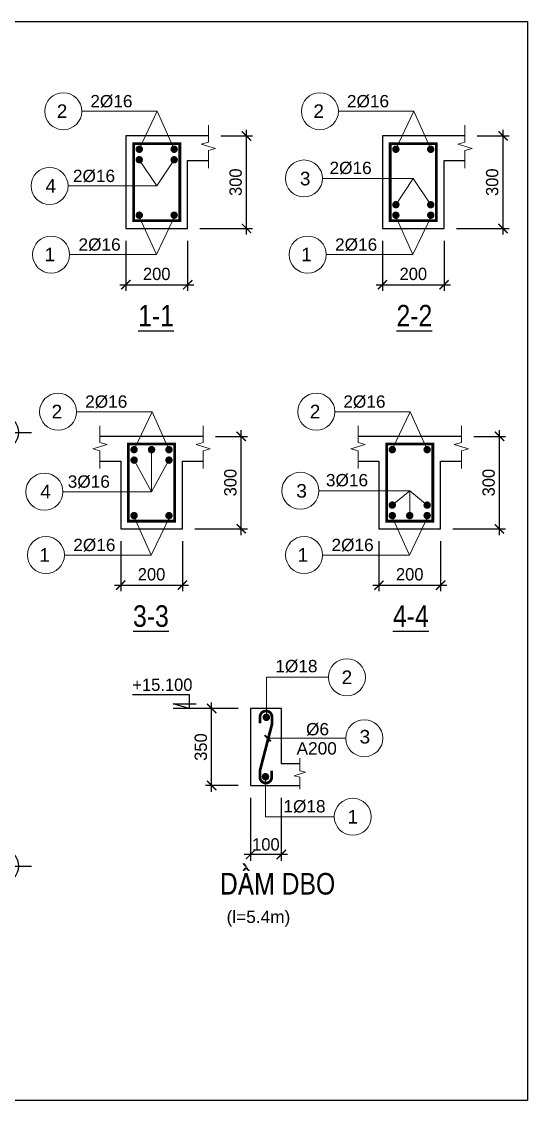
# Model space of a CAD drawing. Header units: millimetres. Extents: x -559287 to -299624, y 2351330 to 2655682.
# Drawn here: x -493174 to -484977, y 2387725 to 2405223 of the extents above; entities that cross this region are included whole.
import ezdxf
from ezdxf.enums import TextEntityAlignment as Align

# ---------------------------------------------------------------- set-up
doc = ezdxf.new("R2010")
doc.units = ezdxf.units.MM
doc.header["$LTSCALE"] = 10
doc.layers.get('0').update_dxf_attribs({"lineweight": 20})
doc.layers.get('Defpoints').update_dxf_attribs({"lineweight": 20})
for name, color, linetype, lineweight in [('Dim', 251, 'Continuous', 15), ('Net manh', 8, 'Continuous', 13), ('Net thay', 4, 'Continuous', 25), ('Text', 54, 'Continuous', 25), ('Thep dai', 2, 'Continuous', 50), ('Thep doc', 140, 'Continuous', 60), ('Tuong', 1, 'Continuous', 30)]:
    doc.layers.add(name, color=color, linetype=linetype, lineweight=lineweight)
doc.layers.add('ththep', color=3, linetype='Continuous')
doc.styles.add('HELVE', font='VHAVAN.TTF', dxfattribs={"height": 800})
doc.styles.add('IN-NHO', font='VHELVEN.TTF', dxfattribs={"height": 200})
doc.styles.add('NGHIA5', font='arial_0.ttf', dxfattribs={"height": 180})
doc.styles.get("Standard").update_dxf_attribs({"font": 'nghia5.shx', "height": 200})
doc.styles.add('STYLE1-S1', font='VHARIALN.TTF')
doc.dimstyles.new('dim20', dxfattribs={"dimscale": 100, "dimtxt": 200, "dimasz": 1.5, "dimexe": 1, "dimexo": 2, "dimgap": 0.75, "dimtad": 1, "dimdec": 0, "dimlfac": 0.2, "dimzin": 0, "dimdsep": 46, "dimtxsty": 'Standard', "dimblk1": 'ARCHTICK', "dimblk2": 'ARCHTICK', "dimsah": 1, "dimcen": 0.09, "dimdle": 1, "dimclrd": 256, "dimclre": 256, "dimclrt": 54, "dimadec": 0, "dimazin": 0, "dimtfac": 1, "dimtdec": 0, "dimtofl": 0, "dimtmove": 2, "dimatfit": 3, "dimfxl": 0, "dimtolj": 1, "dimtzin": 0, "dimarcsym": 0})

# ---------------------------------------------------------------- blocks, each defined once
blk = doc.blocks.new('truc ngang-helve')
for points in [[(0, -4.8), (0, 0)], [(-2.33, -7.13), (-7.13, -7.13)], [(2.33, -7.13), (7.13, -7.13)], [(0, -9.45), (0, -14.26)]]:
    blk.add_lwpolyline(points)
blk.add_circle((0, -7.13), 4)
at = {"style": 'HELVE'}
blk.add_attdef('A', text='', height=4.5, dxfattribs=at).set_placement((0.03, -7.01), align=Align.MIDDLE_CENTER)
blk = doc.blocks.new('_ARCHTICK')
at = {"color": 0, "linetype": 'ByBlock', "const_width": 0.15}
blk.add_lwpolyline([(-0.5, -0.5), (0.5, 0.5)], dxfattribs=at)
blk = doc.blocks.new('*D499')
at = {"layer": 'Defpoints', "color": 0, "transparency": 16777216}
for p in [(-491484, 2401867), (-490484, 2401867), (-490484, 2400954)]:
    blk.add_point(p, dxfattribs=at)
at = {"layer": 'Dim', "lineweight": -2, "transparency": 16777216}
for p, q in [((-491484, 2401667), (-491484, 2400854)), ((-490484, 2401667), (-490484, 2400854)), ((-491584, 2400954), (-490384, 2400954))]:
    blk.add_line(p, q, dxfattribs=at)
at = {"layer": 'Dim', "lineweight": -2, "transparency": 16777216, "xscale": 150, "yscale": 150, "zscale": 150, "rotation": 180}
blk.add_blockref('_ARCHTICK', (-491484, 2400954), dxfattribs=at)
at = {"layer": 'Dim', "lineweight": -2, "transparency": 16777216, "xscale": 150, "yscale": 150, "zscale": 150}
blk.add_blockref('_ARCHTICK', (-490484, 2400954), dxfattribs=at)
at = {"layer": 'Dim', "color": 54, "transparency": 16777216, "insert": (-490984, 2401129), "char_height": 200, "attachment_point": 5}
blk.add_mtext('\\A1;200', dxfattribs=at)
blk = doc.blocks.new('*D500')
at = {"layer": 'Defpoints', "color": 0, "transparency": 16777216}
for p in [(-490147, 2403367), (-489530, 2403367), (-490484, 2401867)]:
    blk.add_point(p, dxfattribs=at)
at = {"layer": 'Dim', "lineweight": -2, "transparency": 16777216}
for p, q in [((-489947, 2403367), (-489430, 2403367)), ((-489530, 2401767), (-489530, 2403467)), ((-490284, 2401867), (-489430, 2401867))]:
    blk.add_line(p, q, dxfattribs=at)
at = {"layer": 'Dim', "lineweight": -2, "transparency": 16777216, "xscale": 150, "yscale": 150, "zscale": 150}
for p, rotation in [((-489530, 2403367), 90), ((-489530, 2401867), 270)]:
    blk.add_blockref('_ARCHTICK', p, dxfattribs=dict(at, rotation=rotation))
at = {"layer": 'Dim', "color": 54, "transparency": 16777216, "insert": (-489705, 2402617), "char_height": 200, "attachment_point": 5, "rotation": 90}
blk.add_mtext('\\A1;300', dxfattribs=at)
blk = doc.blocks.new('*D501')
at = {"layer": 'Defpoints', "color": 0, "transparency": 16777216}
for p in [(-487326, 2401867), (-486326, 2401867), (-486326, 2400954)]:
    blk.add_point(p, dxfattribs=at)
at = {"layer": 'Dim', "lineweight": -2, "transparency": 16777216}
for p, q in [((-487326, 2401667), (-487326, 2400854)), ((-486326, 2401667), (-486326, 2400854)), ((-487426, 2400954), (-486226, 2400954))]:
    blk.add_line(p, q, dxfattribs=at)
at = {"layer": 'Dim', "lineweight": -2, "transparency": 16777216, "xscale": 150, "yscale": 150, "zscale": 150, "rotation": 180}
blk.add_blockref('_ARCHTICK', (-487326, 2400954), dxfattribs=at)
at = {"layer": 'Dim', "lineweight": -2, "transparency": 16777216, "xscale": 150, "yscale": 150, "zscale": 150}
blk.add_blockref('_ARCHTICK', (-486326, 2400954), dxfattribs=at)
at = {"layer": 'Dim', "color": 54, "transparency": 16777216, "insert": (-486826, 2401129), "char_height": 200, "attachment_point": 5}
blk.add_mtext('\\A1;200', dxfattribs=at)
blk = doc.blocks.new('*D502')
at = {"layer": 'Defpoints', "color": 0, "transparency": 16777216}
for p in [(-485989, 2403367), (-485372, 2403367), (-486326, 2401867)]:
    blk.add_point(p, dxfattribs=at)
at = {"layer": 'Dim', "lineweight": -2, "transparency": 16777216}
for p, q in [((-485789, 2403367), (-485272, 2403367)), ((-485372, 2401767), (-485372, 2403467)), ((-486126, 2401867), (-485272, 2401867))]:
    blk.add_line(p, q, dxfattribs=at)
at = {"layer": 'Dim', "lineweight": -2, "transparency": 16777216, "xscale": 150, "yscale": 150, "zscale": 150}
for p, rotation in [((-485372, 2403367), 90), ((-485372, 2401867), 270)]:
    blk.add_blockref('_ARCHTICK', p, dxfattribs=dict(at, rotation=rotation))
at = {"layer": 'Dim', "color": 54, "transparency": 16777216, "insert": (-485547, 2402617), "char_height": 200, "attachment_point": 5, "rotation": 90}
blk.add_mtext('\\A1;300', dxfattribs=at)
blk = doc.blocks.new('*D503')
at = {"layer": 'Defpoints', "color": 0, "transparency": 16777216}
for p in [(-491568, 2396995), (-490568, 2396995), (-490568, 2396082)]:
    blk.add_point(p, dxfattribs=at)
at = {"layer": 'Dim', "lineweight": -2, "transparency": 16777216}
for p, q in [((-491568, 2396795), (-491568, 2395982)), ((-490568, 2396795), (-490568, 2395982)), ((-491668, 2396082), (-490468, 2396082))]:
    blk.add_line(p, q, dxfattribs=at)
at = {"layer": 'Dim', "lineweight": -2, "transparency": 16777216, "xscale": 150, "yscale": 150, "zscale": 150, "rotation": 180}
blk.add_blockref('_ARCHTICK', (-491568, 2396082), dxfattribs=at)
at = {"layer": 'Dim', "lineweight": -2, "transparency": 16777216, "xscale": 150, "yscale": 150, "zscale": 150}
blk.add_blockref('_ARCHTICK', (-490568, 2396082), dxfattribs=at)
at = {"layer": 'Dim', "color": 54, "transparency": 16777216, "insert": (-491068, 2396257), "char_height": 200, "attachment_point": 5}
blk.add_mtext('\\A1;200', dxfattribs=at)
blk = doc.blocks.new('*D504')
at = {"layer": 'Defpoints', "color": 0, "transparency": 16777216}
for p in [(-490232, 2398495), (-489615, 2398495), (-490568, 2396995)]:
    blk.add_point(p, dxfattribs=at)
at = {"layer": 'Dim', "lineweight": -2, "transparency": 16777216}
for p, q in [((-490032, 2398495), (-489515, 2398495)), ((-489615, 2396895), (-489615, 2398595)), ((-490368, 2396995), (-489515, 2396995))]:
    blk.add_line(p, q, dxfattribs=at)
at = {"layer": 'Dim', "lineweight": -2, "transparency": 16777216, "xscale": 150, "yscale": 150, "zscale": 150}
for p, rotation in [((-489615, 2398495), 90), ((-489615, 2396995), 270)]:
    blk.add_blockref('_ARCHTICK', p, dxfattribs=dict(at, rotation=rotation))
at = {"layer": 'Dim', "color": 54, "transparency": 16777216, "insert": (-489790, 2397745), "char_height": 200, "attachment_point": 5, "rotation": 90}
blk.add_mtext('\\A1;300', dxfattribs=at)
blk = doc.blocks.new('*D505')
at = {"layer": 'Defpoints', "color": 0, "transparency": 16777216}
for p in [(-487384, 2396995), (-486384, 2396995), (-486384, 2396082)]:
    blk.add_point(p, dxfattribs=at)
at = {"layer": 'Dim', "lineweight": -2, "transparency": 16777216}
for p, q in [((-487384, 2396795), (-487384, 2395982)), ((-486384, 2396795), (-486384, 2395982)), ((-487484, 2396082), (-486284, 2396082))]:
    blk.add_line(p, q, dxfattribs=at)
at = {"layer": 'Dim', "lineweight": -2, "transparency": 16777216, "xscale": 150, "yscale": 150, "zscale": 150, "rotation": 180}
blk.add_blockref('_ARCHTICK', (-487384, 2396082), dxfattribs=at)
at = {"layer": 'Dim', "lineweight": -2, "transparency": 16777216, "xscale": 150, "yscale": 150, "zscale": 150}
blk.add_blockref('_ARCHTICK', (-486384, 2396082), dxfattribs=at)
at = {"layer": 'Dim', "color": 54, "transparency": 16777216, "insert": (-486884, 2396257), "char_height": 200, "attachment_point": 5}
blk.add_mtext('\\A1;200', dxfattribs=at)
blk = doc.blocks.new('*D506')
at = {"layer": 'Defpoints', "color": 0, "transparency": 16777216}
for p in [(-486047, 2398495), (-485430, 2398495), (-486384, 2396995)]:
    blk.add_point(p, dxfattribs=at)
at = {"layer": 'Dim', "lineweight": -2, "transparency": 16777216}
for p, q in [((-485847, 2398495), (-485330, 2398495)), ((-485430, 2396895), (-485430, 2398595)), ((-486184, 2396995), (-485330, 2396995))]:
    blk.add_line(p, q, dxfattribs=at)
at = {"layer": 'Dim', "lineweight": -2, "transparency": 16777216, "xscale": 150, "yscale": 150, "zscale": 150}
for p, rotation in [((-485430, 2398495), 90), ((-485430, 2396995), 270)]:
    blk.add_blockref('_ARCHTICK', p, dxfattribs=dict(at, rotation=rotation))
at = {"layer": 'Dim', "color": 54, "transparency": 16777216, "insert": (-485605, 2397745), "char_height": 200, "attachment_point": 5, "rotation": 90}
blk.add_mtext('\\A1;300', dxfattribs=at)
blk = doc.blocks.new('*D558')
at = {"layer": 'Defpoints', "color": 0, "transparency": 16777216}
for p in [(-490094, 2394081), (-489465, 2394081), (-489465, 2392831)]:
    blk.add_point(p, dxfattribs=at)
at = {"layer": 'Dim', "lineweight": -2, "transparency": 16777216}
for p, q in [((-489665, 2394081), (-490194, 2394081)), ((-490094, 2392731), (-490094, 2394181)), ((-489665, 2392831), (-490194, 2392831))]:
    blk.add_line(p, q, dxfattribs=at)
at = {"layer": 'Dim', "lineweight": -2, "transparency": 16777216, "xscale": 150, "yscale": 150, "zscale": 150}
for p, rotation in [((-490094, 2394081), 90), ((-490094, 2392831), 270)]:
    blk.add_blockref('_ARCHTICK', p, dxfattribs=dict(at, rotation=rotation))
at = {"layer": 'Dim', "color": 54, "transparency": 16777216, "insert": (-490269, 2393456), "char_height": 200, "attachment_point": 5, "rotation": 90}
blk.add_mtext('\\A1;350', dxfattribs=at)
blk = doc.blocks.new('*D559')
at = {"layer": 'Defpoints', "color": 0, "transparency": 16777216}
for p in [(-489465, 2392831), (-488965, 2392831), (-489465, 2391713)]:
    blk.add_point(p, dxfattribs=at)
at = {"layer": 'Dim', "lineweight": -2, "transparency": 16777216}
for p, q in [((-489465, 2392631), (-489465, 2391613)), ((-488965, 2392631), (-488965, 2391613)), ((-488865, 2391713), (-489565, 2391713))]:
    blk.add_line(p, q, dxfattribs=at)
at = {"layer": 'Dim', "lineweight": -2, "transparency": 16777216, "xscale": 150, "yscale": 150, "zscale": 150, "rotation": 180}
blk.add_blockref('_ARCHTICK', (-489465, 2391713), dxfattribs=at)
at = {"layer": 'Dim', "lineweight": -2, "transparency": 16777216, "xscale": 150, "yscale": 150, "zscale": 150}
blk.add_blockref('_ARCHTICK', (-488965, 2391713), dxfattribs=at)
at = {"layer": 'Dim', "color": 54, "transparency": 16777216, "insert": (-489215, 2391876), "char_height": 200, "attachment_point": 5}
blk.add_mtext('\\A1;100', dxfattribs=at)
blk = doc.blocks.new('A$C17747A8B')
blk.add_line((0, 0), (525, 0))
blk.add_lwpolyline([(1183, 225), (263, 225), (263, 0), (525, 75), (150, 75)])
at = {"layer": 'Text'}
blk.add_attdef('+3.900', (183, 286), '', height=180, dxfattribs=at)

msp = doc.modelspace()

# ---------------------------------------------------------------- linework, layer by layer
at = {"layer": 'Net manh'}
for points in [[(-490701.5, 2403151.7), (-490974.6, 2403767.6), (-492198.4, 2403767.6)], [(-491266.8, 2403151.7), (-490974.6, 2403767.6), (-492198.4, 2403767.6)], [(-486543.5, 2403151.7), (-486816.6, 2403767.6), (-488040.4, 2403767.6)], [(-487108.8, 2403151.7), (-486816.6, 2403767.6), (-488040.4, 2403767.6)], [(-491266.8, 2402981.7), (-490984.1, 2402556), (-492420.7, 2402556)], [(-490701.5, 2402981.7), (-490984.1, 2402556), (-492420.7, 2402556)], [(-487108.8, 2402252.4), (-486826.2, 2402678.1), (-488298.3, 2402678.1)], [(-486543.5, 2402252.4), (-486826.2, 2402678.1), (-488298.3, 2402678.1)], [(-491284.3, 2402092), (-490989.3, 2401442.6), (-492396.3, 2401442.6)], [(-490678.4, 2402091.4), (-490989.3, 2401442.6), (-492396.3, 2401442.6)], [(-487126.3, 2402092), (-486831.3, 2401442.6), (-488238.3, 2401442.6)], [(-486520.4, 2402091.4), (-486831.3, 2401442.6), (-488238.3, 2401442.6)], [(-490785.7, 2398279.4), (-491058.9, 2398895.3), (-492282.7, 2398895.3)], [(-491351.1, 2398279.4), (-491058.9, 2398895.3), (-492282.7, 2398895.3)], [(-486601.5, 2398279.4), (-486874.6, 2398895.3), (-488098.4, 2398895.3)], [(-487166.8, 2398279.4), (-486874.6, 2398895.3), (-488098.4, 2398895.3)], [(-491068.4, 2398279.4), (-491068.4, 2397598.1), (-492505, 2397598.1)], [(-491351.1, 2398109.4), (-491068.4, 2397598.1), (-492505, 2397598.1)], [(-490785.7, 2398109.4), (-491068.4, 2397598.1), (-492505, 2397598.1)], [(-487166.8, 2397380.2), (-486884.1, 2397613.2), (-488356.3, 2397613.2)], [(-486601.5, 2397380.2), (-486884.1, 2397613.2), (-488356.3, 2397613.2)], [(-486884.1, 2397210.2), (-486884.1, 2397613.2), (-488356.3, 2397613.2)], [(-491368.6, 2397219.8), (-491073.5, 2396570.3), (-492480.6, 2396570.3)], [(-490762.7, 2397219.1), (-491073.5, 2396570.3), (-492480.6, 2396570.3)], [(-487184.3, 2397219.8), (-486889.3, 2396570.3), (-488296.3, 2396570.3)], [(-486578.4, 2397219.1), (-486889.3, 2396570.3), (-488296.3, 2396570.3)], [(-489207.7, 2393938.3), (-489207.7, 2394587.2), (-488202.3, 2394587.2)], [(-489185.4, 2393598.4), (-487920.4, 2393598.4)], [(-489222, 2392974.6), (-489222, 2392325.7), (-488107.4, 2392325.7)]]:
    msp.add_lwpolyline(points, dxfattribs=at)
at = {"layer": 'Net manh', "ltscale": 3}
for points in [[(-490147.4, 2402846.1), (-490147.4, 2403134.2), (-490031.5, 2403165.3), (-490263.3, 2403235.1), (-490147.4, 2403266.2), (-490147.4, 2403540.1)], [(-485989.4, 2402846.1), (-485989.4, 2403134.2), (-485873.5, 2403165.3), (-486105.3, 2403235.1), (-485989.4, 2403266.2), (-485989.4, 2403540.1)], [(-491905.2, 2397973.9), (-491905.2, 2398261.9), (-492021.1, 2398293), (-491789.3, 2398362.9), (-491905.2, 2398393.9), (-491905.2, 2398667.9)], [(-490231.7, 2397973.9), (-490231.7, 2398261.9), (-490115.7, 2398293), (-490347.6, 2398362.9), (-490231.7, 2398393.9), (-490231.7, 2398667.9)], [(-487720.9, 2397973.9), (-487720.9, 2398261.9), (-487836.8, 2398293), (-487605, 2398362.9), (-487720.9, 2398393.9), (-487720.9, 2398667.9)], [(-486047.4, 2397973.9), (-486047.4, 2398261.9), (-485931.5, 2398293), (-486163.3, 2398362.9), (-486047.4, 2398393.9), (-486047.4, 2398667.9)], [(-488665, 2393278.2), (-488665, 2393071.6), (-488572.2, 2393046.7), (-488757.7, 2392990.8), (-488665, 2392966), (-488665, 2392773)]]:
    msp.add_lwpolyline(points, dxfattribs=at)
at = {"layer": 'Net manh', "const_width": 30}
msp.add_lwpolyline([(-489135.4, 2393548.4), (-489235.4, 2393648.4)], dxfattribs=at)
at = {"layer": 'Net manh'}
for centre in [(-492498.4, 2403767.6), (-488340.4, 2403767.6), (-492720.7, 2402556), (-488598.3, 2402678.1), (-492696.3, 2401442.6), (-488538.3, 2401442.6), (-492582.7, 2398895.3), (-488398.4, 2398895.3), (-488656.3, 2397613.2), (-492805, 2397598.1), (-492780.6, 2396570.3), (-488596.3, 2396570.3), (-487902.3, 2394587.2), (-487620.4, 2393598.4), (-487807.4, 2392325.7)]:
    msp.add_circle(centre, 300, dxfattribs=at)
at = {"layer": 'Net thay', "ltscale": 10}
for points in [[(-490147.4, 2403367), (-491484.1, 2403367), (-491484.1, 2401867), (-490484.1, 2401867), (-490484.1, 2402967), (-490147.4, 2402967)], [(-485989.4, 2403367), (-487326.2, 2403367), (-487326.2, 2401867), (-486326.2, 2401867), (-486326.2, 2402967), (-485989.4, 2402967)], [(-490231.7, 2398494.8), (-491905.2, 2398494.8)], [(-486047.4, 2398494.8), (-487720.9, 2398494.8)], [(-491905.2, 2398094.8), (-491568.4, 2398094.8), (-491568.4, 2396994.8), (-490568.4, 2396994.8), (-490568.4, 2398094.8), (-490231.7, 2398094.8)], [(-487720.9, 2398094.8), (-487384.1, 2398094.8), (-487384.1, 2396994.8), (-486384.1, 2396994.8), (-486384.1, 2398094.8), (-486047.4, 2398094.8)]]:
    msp.add_lwpolyline(points, dxfattribs=at)
at = {"layer": 'Net thay'}
for points in [[(-489464.8, 2394081.5), (-489464.8, 2394081.5), (-489464.8, 2392831.5), (-488665, 2392831.5)], [(-488665, 2393181.5), (-488964.8, 2393181.5), (-488964.8, 2394081.5), (-489464.8, 2394081.5)]]:
    msp.add_lwpolyline(points, dxfattribs=at)
at = {"layer": 'Thep dai', "const_width": 45}
for points in [[(-491359.1, 2401992), (-490609.1, 2401992), (-490609.1, 2403242), (-491359.1, 2403242), (-491359.1, 2401992)], [(-487201.2, 2401992), (-486451.2, 2401992), (-486451.2, 2403242), (-487201.2, 2403242), (-487201.2, 2401992)], [(-491443.4, 2397119.8), (-490693.4, 2397119.8), (-490693.4, 2398369.8), (-491443.4, 2398369.8), (-491443.4, 2397119.8)], [(-487259.1, 2397119.8), (-486509.1, 2397119.8), (-486509.1, 2398369.8), (-487259.1, 2398369.8), (-487259.1, 2397119.8)], [(-489312.3, 2392967.7), (-489312.3, 2393071.1), (-489117.4, 2393822.6), (-489117.4, 2393945.2)]]:
    msp.add_lwpolyline(points, dxfattribs=at)
for points in [[(-489117.4, 2393945.2, 1), (-489309.2, 2393945.2), (-489309.2, 2393841.8)], [(-489312.3, 2392967.7, 1), (-489120.5, 2392967.7), (-489120.5, 2393071.1)]]:
    msp.add_lwpolyline(points, format="xyb", dxfattribs=at)
at = {"layer": 'Thep doc'}
for points, const_width in [([(-491296.8, 2403151.7, 1), (-491236.8, 2403151.7, 1)], 60), ([(-490671.5, 2403151.7, -1), (-490731.5, 2403151.7, -1)], 60), ([(-487138.8, 2403151.7, 1), (-487078.8, 2403151.7, 1)], 60), ([(-486513.5, 2403151.7, -1), (-486573.5, 2403151.7, -1)], 60), ([(-491296.8, 2402981.7, 1), (-491236.8, 2402981.7, 1)], 60), ([(-490671.5, 2402981.7, -1), (-490731.5, 2402981.7, -1)], 60), ([(-487138.8, 2402252.4, -1), (-487078.8, 2402252.4, -1)], 60), ([(-486513.5, 2402252.4, 1), (-486573.5, 2402252.4, 1)], 60), ([(-491296.8, 2402082.4, -1), (-491236.8, 2402082.4, -1)], 60), ([(-490671.5, 2402082.4, 1), (-490731.5, 2402082.4, 1)], 60), ([(-487138.8, 2402082.4, -1), (-487078.8, 2402082.4, -1)], 60), ([(-486513.5, 2402082.4, 1), (-486573.5, 2402082.4, 1)], 60), ([(-491381.1, 2398279.4, 1), (-491321.1, 2398279.4, 1)], 60), ([(-491038.4, 2398279.4, -1), (-491098.4, 2398279.4, -1)], 60), ([(-490755.7, 2398279.4, -1), (-490815.7, 2398279.4, -1)], 60), ([(-487196.8, 2398279.4, 1), (-487136.8, 2398279.4, 1)], 60), ([(-486571.5, 2398279.4, -1), (-486631.5, 2398279.4, -1)], 60), ([(-491381.1, 2398109.4, 1), (-491321.1, 2398109.4, 1)], 60), ([(-490755.7, 2398109.4, -1), (-490815.7, 2398109.4, -1)], 60), ([(-487196.8, 2397380.2, -1), (-487136.8, 2397380.2, -1)], 60), ([(-486571.5, 2397380.2, 1), (-486631.5, 2397380.2, 1)], 60), ([(-491381.1, 2397210.2, -1), (-491321.1, 2397210.2, -1)], 60), ([(-490755.7, 2397210.2, 1), (-490815.7, 2397210.2, 1)], 60), ([(-487196.8, 2397210.2, -1), (-487136.8, 2397210.2, -1)], 60), ([(-486854.1, 2397210.2, 1), (-486914.1, 2397210.2, 1)], 60), ([(-486571.5, 2397210.2, 1), (-486631.5, 2397210.2, 1)], 60), ([(-489177.5, 2393938.3, 1), (-489238, 2393938.3, 1)], 60.5), ([(-489252.2, 2392974.6, 1), (-489191.7, 2392974.6, 1)], 60.5)]:
    msp.add_lwpolyline(points, format="xyb", close=True, dxfattribs=dict(at, const_width=const_width))
at = {"layer": 'ththep'}
msp.add_lwpolyline([(-509397.8, 2405222.6), (-484977.1, 2405222.6), (-484977.1, 2387724.7), (-509397.8, 2387724.7)], close=True, dxfattribs=at)
at = {"layer": 'Tuong'}
msp.add_line((-488964.8, 2394081.5), (-488964.8, 2394081.5), dxfattribs=at)

# ---------------------------------------------------------------- block references
at = {"layer": 'Net thay'}
ref = msp.add_blockref('truc ngang-helve', (-493490.8, 2399035.2), dxfattribs=dict(at, xscale=66.66666666662786, yscale=66.66666666651145, zscale=66.66666666666667))
ref.add_attrib('A', 'b', dxfattribs={"layer": 'Text', "height": 300, "style": 'HELVE'}).set_placement((-493498.1, 2398568.1), align=Align.MIDDLE_CENTER)
ref = msp.add_blockref('A$C17747A8B', (-490193.7, 2394081.5), dxfattribs=dict(at, xscale=-1))
ref.add_attrib('+3.900', '+15.100', (-491379.4, 2394367), dxfattribs={"layer": 'Text', "height": 200})
ref = msp.add_blockref('truc ngang-helve', (-493490.8, 2392001.5), dxfattribs=dict(at, xscale=66.66666666662786, yscale=66.66666666651145, zscale=66.66666666666667))
ref.add_attrib('A', 'b', dxfattribs={"layer": 'Text', "height": 300, "style": 'HELVE'}).set_placement((-493498.1, 2391534.4), align=Align.MIDDLE_CENTER)

# ---------------------------------------------------------------- texts
at = {"layer": 'Text', "ltscale": 3, "style": 'NGHIA5'}
for s, p in [('2%%C16', (-491718.5, 2403831.9)), ('2%%C16', (-487560.5, 2403831.9)), ('2%%C16', (-492000.5, 2402620.2)), ('2%%C16', (-487842.5, 2402750)), ('2%%C16', (-491910.5, 2401506.8)), ('2%%C16', (-487752.5, 2401506.8)), ('2%%C16', (-491802.7, 2398959.6)), ('2%%C16', (-487618.5, 2398959.6)), ('3%%C16', (-492084.8, 2397662.4)), ('3%%C16', (-487900.5, 2397685.1)), ('2%%C16', (-491994.7, 2396634.6)), ('2%%C16', (-487810.5, 2396634.6))]:
    msp.add_text(s, height=200, dxfattribs=at).set_placement(p, align=Align.CENTER)
at = {"layer": 'Text'}
for s, height, style, p in [('2', 220, 'IN-NHO', (-492518.3, 2403769.6)), ('2', 220, 'IN-NHO', (-488360.3, 2403769.6)), ('4', 220, 'IN-NHO', (-492700.8, 2402558)), ('3', 220, 'IN-NHO', (-488578.4, 2402676.1)), ('1', 220, 'IN-NHO', (-492716.2, 2401444.6)), ('1', 220, 'IN-NHO', (-488558.2, 2401444.6)), ('%%U1-1', 350, 'STYLE1-S1', (-490994.4, 2400453)), ('%%U2-2', 350, 'STYLE1-S1', (-486808.4, 2400453)), ('2', 220, 'IN-NHO', (-492602.6, 2398897.4)), ('2', 220, 'IN-NHO', (-488418.3, 2398897.4)), ('4', 220, 'IN-NHO', (-492785.1, 2397600.2)), ('3', 220, 'IN-NHO', (-488636.4, 2397611.1)), ('1', 220, 'IN-NHO', (-492800.5, 2396572.4)), ('1', 220, 'IN-NHO', (-488616.2, 2396572.4)), ('%%U3-3', 350, 'STYLE1-S1', (-491078.7, 2395580.8)), ('%%U4-4', 350, 'STYLE1-S1', (-486866.4, 2395580.8)), ('2', 220, 'IN-NHO', (-487902.3, 2394587.2)), ('3', 220, 'IN-NHO', (-487610.9, 2393623.7)), ('1', 220, 'IN-NHO', (-487807.4, 2392325.7))]:
    msp.add_text(s, height=height, dxfattribs=dict(at, style=style)).set_placement(p, align=Align.MIDDLE_CENTER)
at = {"layer": 'Text', "ltscale": 3, "style": 'NGHIA5'}
for s, p in [('1%%C18', (-489061.8, 2394609.6)), ('%%c6', (-488564.6, 2393586)), ('1%%C18', (-488931.3, 2392335.1))]:
    msp.add_text(s, height=200, dxfattribs=at).set_placement(p, align=Align.BOTTOM_LEFT)
msp.add_text('A200', height=200, dxfattribs=at).set_placement((-488391.6, 2393275), align=Align.BOTTOM_CENTER)
at = {"layer": 'Text', "style": 'STYLE1-S1'}
msp.add_text('DÇM DBo', height=350, dxfattribs=at).set_placement((-489959.4, 2391063.7, -1737.8))
at = {"layer": 'Text', "ltscale": 3, "style": 'NGHIA5'}
msp.add_text('(l=5.4m)', height=200, dxfattribs=at).set_placement((-489852, 2390603))

# ---------------------------------------------------------------- dimensions: what is measured, and where the dimension line sits
at = {"layer": 'Dim'}
for base, p1, p2, picture, middle in [((-489530.5, 2403367), (-490484.1, 2401867), (-490147.4, 2403367), '*D500', (-489705.5, 2402617)), ((-485372.5, 2403367), (-486326.2, 2401867), (-485989.4, 2403367), '*D502', (-485547.5, 2402617)), ((-489614.7, 2398494.8), (-490568.4, 2396994.8), (-490231.7, 2398494.8), '*D504', (-489789.7, 2397744.8)), ((-485430.5, 2398494.8), (-486384.1, 2396994.8), (-486047.4, 2398494.8), '*D506', (-485605.5, 2397744.8))]:
    dim = msp.add_linear_dim(base=base, p1=p1, p2=p2, angle=90, dimstyle='dim20', dxfattribs=at)
    dim.commit()
    dim.dimension.update_dxf_attribs({"geometry": picture, "text_midpoint": middle})
for base, p1, p2, picture, middle in [((-490484.1, 2400954.1), (-491484.1, 2401867), (-490484.1, 2401867), '*D499', (-490984.1, 2401129.1)), ((-486326.2, 2400954.1), (-487326.2, 2401867), (-486326.2, 2401867), '*D501', (-486826.2, 2401129.1)), ((-490568.4, 2396081.9), (-491568.4, 2396994.8), (-490568.4, 2396994.8), '*D503', (-491068.4, 2396256.9)), ((-486384.1, 2396081.9), (-487384.1, 2396994.8), (-486384.1, 2396994.8), '*D505', (-486884.1, 2396256.9))]:
    dim = msp.add_linear_dim(base=base, p1=p1, p2=p2, dimstyle='dim20', dxfattribs=at)
    dim.commit()
    dim.dimension.update_dxf_attribs({"geometry": picture, "text_midpoint": middle})
dim = msp.add_linear_dim(base=(-490093.7, 2394081.5), p1=(-489464.8, 2392831.5), p2=(-489464.8, 2394081.5), angle=90, text='350', dimstyle='dim20', dxfattribs=at)
dim.commit()
dim.dimension.update_dxf_attribs({"geometry": '*D558', "text_midpoint": (-490268.7, 2393456.5)})
dim = msp.add_linear_dim(base=(-489464.8, 2391713.4), p1=(-488964.8, 2392831.5), p2=(-489464.8, 2392831.5), angle=180, dimstyle='dim20', dxfattribs=at)
dim.commit()
dim.dimension.update_dxf_attribs({"geometry": '*D559', "text_midpoint": (-489214.8, 2391875.7), "dimtype": 160})

doc.saveas('drawing.dxf')
